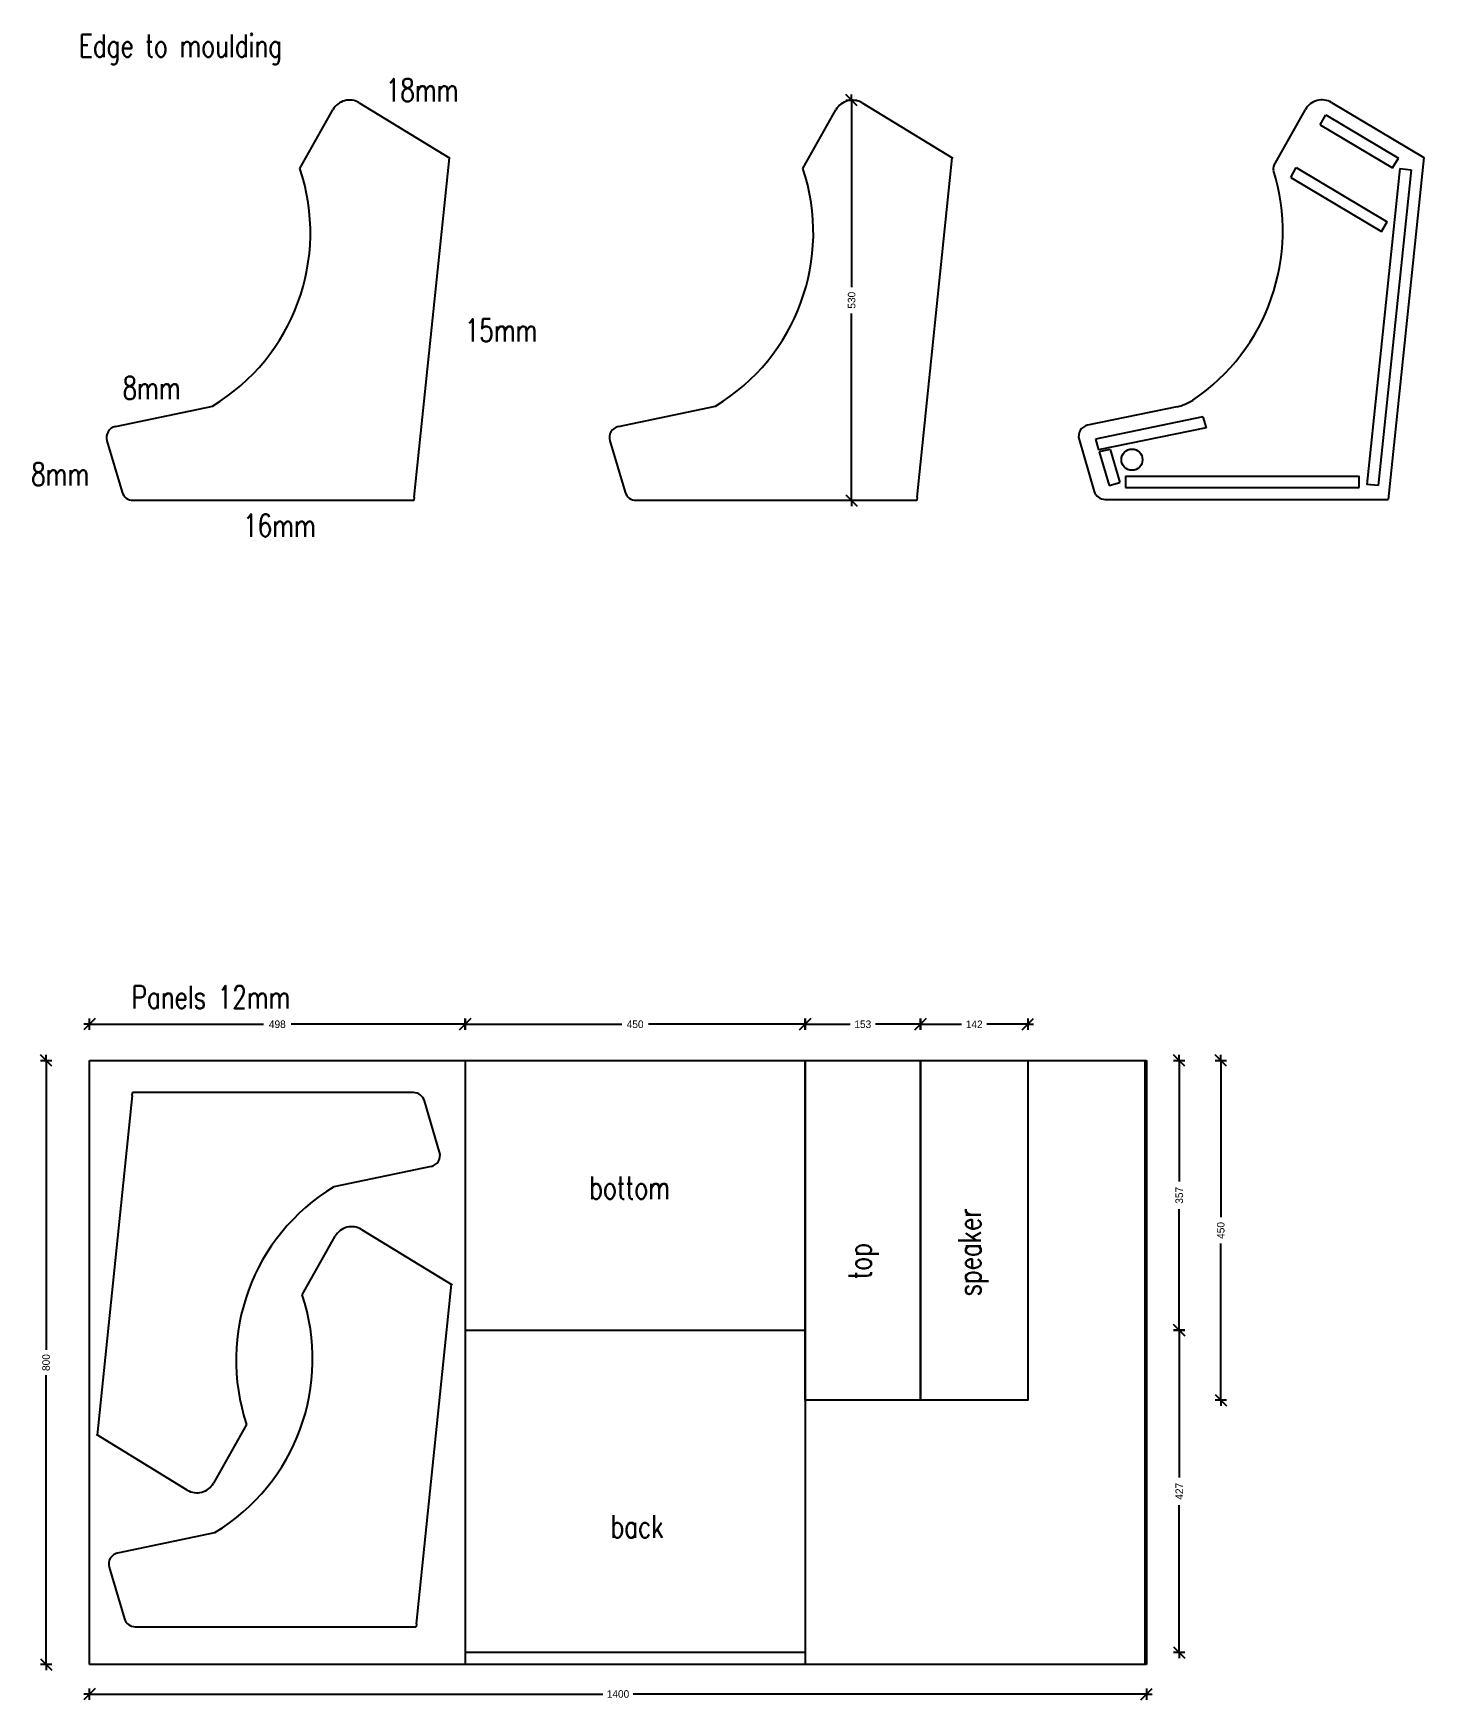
# Model space of a CAD drawing. Header units: millimetres. Extents: x 9100 to 11259, y -2398 to 2457.
# Drawn here: x 9100 to 10941, y -2398 to -191 of the extents above; entities that cross this region are included whole.
import ezdxf

# ---------------------------------------------------------------- set-up
doc = ezdxf.new("R2010")
doc.units = ezdxf.units.MM
doc.header["$LTSCALE"] = 100
doc.layers.get('0').update_dxf_attribs({"lineweight": 25})
doc.layers.add('batons', color=7, linetype='Continuous')
doc.styles.add('Arch-Dim', font='romans.shx', dxfattribs={"width": 0.75})
doc.dimstyles.new('BYG', dxfattribs={"dimscale": 0, "dimtxt": 2, "dimasz": 1.5, "dimexe": 1.25, "dimexo": 0.625, "dimgap": 1, "dimtad": 0, "dimdec": 0, "dimzin": 0, "dimdsep": 46, "dimtxsty": 'Standard', "dimblk1": 'BTSKRAM', "dimblk2": 'BTSKRAM', "dimsah": 1, "dimcen": 1.5, "dimse1": 1, "dimse2": 1, "dimadec": 0, "dimazin": 0, "dimtfac": 1, "dimtdec": 0, "dimtofl": 0, "dimtmove": 1, "dimatfit": 3, "dimldrblk": 'BTSKRAM', "dimfxl": 1, "dimtolj": 1, "dimtzin": 0, "dimarcsym": 0})

# ---------------------------------------------------------------- blocks, each defined once
blk = doc.blocks.new('BTSKRAM')
for p, q in [((-1, -1), (1, 1)), ((0, 0), (-1, 0)), ((0, 1), (0, -1)), ((0, 0), (1, 0))]:
    blk.add_line(p, q)
blk = doc.blocks.new('*D59')
at = {"color": 0, "lineweight": -2, "transparency": 16777216}
for p, q in [((9678.9, -1503.3), (9878.9, -1503.3)), ((10113.9, -1503.3), (9913.9, -1503.3))]:
    blk.add_line(p, q, dxfattribs=at)
at = {"layer": 'Defpoints', "color": 0, "transparency": 16777216}
for p in [(10121.4, -1503.3), (9671.4, -1551.3), (10121.4, -1551.3)]:
    blk.add_point(p, dxfattribs=at)
at = {"color": 0, "lineweight": -2, "transparency": 16777216, "xscale": 7.5, "yscale": 7.5, "zscale": 7.5, "rotation": 180}
blk.add_blockref('BTSKRAM', (9671.4, -1503.3), dxfattribs=at)
at = {"color": 0, "lineweight": -2, "transparency": 16777216, "xscale": 7.5, "yscale": 7.5, "zscale": 7.5}
blk.add_blockref('BTSKRAM', (10121.4, -1503.3), dxfattribs=at)
at = {"color": 0, "transparency": 16777216, "insert": (9896.4, -1503.3), "char_height": 10, "attachment_point": 5}
blk.add_mtext('\\A1;450', dxfattribs=at)
blk = doc.blocks.new('*D60')
at = {"color": 0, "lineweight": -2, "transparency": 16777216}
for p, q in [((10616.9, -1558.8), (10616.9, -1711.5)), ((10616.9, -1900.8), (10616.9, -1748.1))]:
    blk.add_line(p, q, dxfattribs=at)
at = {"layer": 'Defpoints', "color": 0, "transparency": 16777216}
for p in [(10045.9, -1551.3), (10045.9, -1908.3), (10616.9, -1908.3)]:
    blk.add_point(p, dxfattribs=at)
at = {"color": 0, "lineweight": -2, "transparency": 16777216, "xscale": 7.5, "yscale": 7.5, "zscale": 7.5}
for p, rotation in [((10616.9, -1551.3), 90), ((10616.9, -1908.3), 270)]:
    blk.add_blockref('BTSKRAM', p, dxfattribs=dict(at, rotation=rotation))
at = {"color": 0, "transparency": 16777216, "insert": (10616.9, -1729.8), "char_height": 10, "attachment_point": 5, "rotation": 90}
blk.add_mtext('\\A1;357', dxfattribs=at)
blk = doc.blocks.new('*D61')
at = {"color": 0, "lineweight": -2, "transparency": 16777216}
for p, q in [((10616.9, -1915.8), (10616.9, -2103.5)), ((10616.9, -2327.8), (10616.9, -2140.1))]:
    blk.add_line(p, q, dxfattribs=at)
at = {"layer": 'Defpoints', "color": 0, "transparency": 16777216}
for p in [(10045.9, -1908.3), (10045.9, -2335.3), (10616.9, -2335.3)]:
    blk.add_point(p, dxfattribs=at)
at = {"color": 0, "lineweight": -2, "transparency": 16777216, "xscale": 7.5, "yscale": 7.5, "zscale": 7.5}
for p, rotation in [((10616.9, -1908.3), 90), ((10616.9, -2335.3), 270)]:
    blk.add_blockref('BTSKRAM', p, dxfattribs=dict(at, rotation=rotation))
at = {"color": 0, "transparency": 16777216, "insert": (10616.9, -2121.8), "char_height": 10, "attachment_point": 5, "rotation": 90}
blk.add_mtext('\\A1;427', dxfattribs=at)
blk = doc.blocks.new('*D62')
at = {"color": 0, "lineweight": -2, "transparency": 16777216}
for p, q in [((10128.9, -1503.3), (10181.2, -1503.3)), ((10266.9, -1503.3), (10214.6, -1503.3))]:
    blk.add_line(p, q, dxfattribs=at)
at = {"layer": 'Defpoints', "color": 0, "transparency": 16777216}
for p in [(10274.4, -1503.3), (10121.4, -1551.3), (10274.4, -1551.3)]:
    blk.add_point(p, dxfattribs=at)
at = {"color": 0, "lineweight": -2, "transparency": 16777216, "xscale": 7.5, "yscale": 7.5, "zscale": 7.5, "rotation": 180}
blk.add_blockref('BTSKRAM', (10121.4, -1503.3), dxfattribs=at)
at = {"color": 0, "lineweight": -2, "transparency": 16777216, "xscale": 7.5, "yscale": 7.5, "zscale": 7.5}
blk.add_blockref('BTSKRAM', (10274.4, -1503.3), dxfattribs=at)
at = {"color": 0, "transparency": 16777216, "insert": (10197.9, -1503.3), "char_height": 10, "attachment_point": 5}
blk.add_mtext('\\A1;153', dxfattribs=at)
blk = doc.blocks.new('*D63')
at = {"color": 0, "lineweight": -2, "transparency": 16777216}
for p, q in [((10281.9, -1503.3), (10328.7, -1503.3)), ((10408.9, -1503.3), (10362.1, -1503.3))]:
    blk.add_line(p, q, dxfattribs=at)
at = {"layer": 'Defpoints', "color": 0, "transparency": 16777216}
for p in [(10416.4, -1503.3), (10274.4, -1551.3), (10416.4, -1551.3)]:
    blk.add_point(p, dxfattribs=at)
at = {"color": 0, "lineweight": -2, "transparency": 16777216, "xscale": 7.5, "yscale": 7.5, "zscale": 7.5, "rotation": 180}
blk.add_blockref('BTSKRAM', (10274.4, -1503.3), dxfattribs=at)
at = {"color": 0, "lineweight": -2, "transparency": 16777216, "xscale": 7.5, "yscale": 7.5, "zscale": 7.5}
blk.add_blockref('BTSKRAM', (10416.4, -1503.3), dxfattribs=at)
at = {"color": 0, "transparency": 16777216, "insert": (10345.4, -1503.3), "char_height": 10, "attachment_point": 5}
blk.add_mtext('\\A1;142', dxfattribs=at)
blk = doc.blocks.new('*D64')
at = {"color": 0, "lineweight": -2, "transparency": 16777216}
for p, q in [((10671.9, -1558.8), (10671.9, -1758.8)), ((10671.9, -1993.8), (10671.9, -1793.8))]:
    blk.add_line(p, q, dxfattribs=at)
at = {"layer": 'Defpoints', "color": 0, "transparency": 16777216}
for p in [(10283.9, -1551.3), (10283.9, -2001.3), (10671.9, -2001.3)]:
    blk.add_point(p, dxfattribs=at)
at = {"color": 0, "lineweight": -2, "transparency": 16777216, "xscale": 7.5, "yscale": 7.5, "zscale": 7.5}
for p, rotation in [((10671.9, -1551.3), 90), ((10671.9, -2001.3), 270)]:
    blk.add_blockref('BTSKRAM', p, dxfattribs=dict(at, rotation=rotation))
at = {"color": 0, "transparency": 16777216, "insert": (10671.9, -1776.3), "char_height": 10, "attachment_point": 5, "rotation": 90}
blk.add_mtext('\\A1;450', dxfattribs=at)
blk = doc.blocks.new('side')
for p, q in [((10205.6, 22.2), (10249.3, 99.8)), ((10284.1, 109), (10404.1, 35.6)), ((10356.9, -413.4), (10403.4, 36.4)), ((9961.2, -319.6), (10090, -292.6)), ((9949.9, -338.5), (9970.1, -406.7)), ((9984.5, -417.4), (10356.4, -417.4)), ((10356.9, -413.4), (10356.4, -417.5))]:
    blk.add_line(p, q)
for centre, radius, start, end in [((10271.1, 87.6), 25, 58.6895, 150.7442), ((9950.9, -62.9), 268.5, 301.1932, 18.4885), ((9964.3, -334.3), 15, 101.8421, 196.4784), ((9984.5, -402.4), 15, 196.4784, 270)]:
    blk.add_arc(centre, radius, start, end)
blk = doc.blocks.new('*D70')
at = {"color": 0, "lineweight": -2, "transparency": 16777216}
for p, q in [((10183.1, -286.7), (10183.1, -526.8)), ((10183.1, -801.9), (10183.1, -561.8))]:
    blk.add_line(p, q, dxfattribs=at)
at = {"layer": 'Defpoints', "color": 0, "transparency": 16777216}
for p in [(10183.1, -279.2), (10005.1, -809.4), (10183.1, -809.4)]:
    blk.add_point(p, dxfattribs=at)
at = {"color": 0, "lineweight": -2, "transparency": 16777216, "xscale": 7.5, "yscale": 7.5, "zscale": 7.5}
for p, rotation in [((10183.1, -279.2), 90), ((10183.1, -809.4), 270)]:
    blk.add_blockref('BTSKRAM', p, dxfattribs=dict(at, rotation=rotation))
at = {"color": 0, "transparency": 16777216, "insert": (10183.1, -544.3), "char_height": 10, "attachment_point": 5, "rotation": 90}
blk.add_mtext('\\A1;530', dxfattribs=at)
blk = doc.blocks.new('*D71')
at = {"color": 0, "lineweight": -2, "transparency": 16777216}
for p, q in [((9181.2, -1503.3), (9404.2, -1503.3)), ((9663.9, -1503.3), (9440.9, -1503.3))]:
    blk.add_line(p, q, dxfattribs=at)
at = {"layer": 'Defpoints', "color": 0, "transparency": 16777216}
for p in [(9671.4, -1503.3), (9173.7, -1551.3), (9671.4, -1551.3)]:
    blk.add_point(p, dxfattribs=at)
at = {"color": 0, "lineweight": -2, "transparency": 16777216, "xscale": 7.5, "yscale": 7.5, "zscale": 7.5, "rotation": 180}
blk.add_blockref('BTSKRAM', (9173.7, -1503.3), dxfattribs=at)
at = {"color": 0, "lineweight": -2, "transparency": 16777216, "xscale": 7.5, "yscale": 7.5, "zscale": 7.5}
blk.add_blockref('BTSKRAM', (9671.4, -1503.3), dxfattribs=at)
at = {"color": 0, "transparency": 16777216, "insert": (9422.6, -1503.3), "char_height": 10, "attachment_point": 5}
blk.add_mtext('\\A1;498', dxfattribs=at)
blk = doc.blocks.new('*D72')
at = {"color": 0, "lineweight": -2, "transparency": 16777216}
for p, q in [((9116.4, -1558.8), (9116.4, -1934.6)), ((9116.4, -2343.8), (9116.4, -1968))]:
    blk.add_line(p, q, dxfattribs=at)
at = {"layer": 'Defpoints', "color": 0, "transparency": 16777216}
for p in [(9173.7, -1551.3), (9116.4, -2351.3), (9173.7, -2351.3)]:
    blk.add_point(p, dxfattribs=at)
at = {"color": 0, "lineweight": -2, "transparency": 16777216, "xscale": 7.5, "yscale": 7.5, "zscale": 7.5}
for p, rotation in [((9116.4, -1551.3), 90), ((9116.4, -2351.3), 270)]:
    blk.add_blockref('BTSKRAM', p, dxfattribs=dict(at, rotation=rotation))
at = {"color": 0, "transparency": 16777216, "insert": (9116.4, -1951.3), "char_height": 10, "attachment_point": 5, "rotation": 90}
blk.add_mtext('\\A1;800', dxfattribs=at)
blk = doc.blocks.new('*D73')
at = {"color": 0, "lineweight": -2, "transparency": 16777216}
for p, q in [((9181.2, -2390.3), (9853.7, -2390.3)), ((10566.2, -2390.3), (9893.7, -2390.3))]:
    blk.add_line(p, q, dxfattribs=at)
at = {"layer": 'Defpoints', "color": 0, "transparency": 16777216}
for p in [(9173.7, -2351.3), (10573.7, -2351.3), (10573.7, -2390.3)]:
    blk.add_point(p, dxfattribs=at)
at = {"color": 0, "lineweight": -2, "transparency": 16777216, "xscale": 7.5, "yscale": 7.5, "zscale": 7.5, "rotation": 180}
blk.add_blockref('BTSKRAM', (9173.7, -2390.3), dxfattribs=at)
at = {"color": 0, "lineweight": -2, "transparency": 16777216, "xscale": 7.5, "yscale": 7.5, "zscale": 7.5}
blk.add_blockref('BTSKRAM', (10573.7, -2390.3), dxfattribs=at)
at = {"color": 0, "transparency": 16777216, "insert": (9873.7, -2390.3), "char_height": 10, "attachment_point": 5}
blk.add_mtext('\\A1;1400', dxfattribs=at)
blk = doc.blocks.new('baton placement')
at = {"color": 8}
for p, q in [((1228.5, 496.3), (1235.8, 509.4)), ((1235.8, 509.4), (1332, 452)), ((1228.5, 496.3), (1324.3, 439.1)), ((1324.3, 439.1), (1332, 452)), ((1189.4, 426.5), (1196.7, 439.6)), ((1189.4, 426.5), (1309.6, 354.7)), ((1196.7, 439.6), (1317, 367.8)), ((1333.7, 438.3), (1290.4, 20)), ((1348.7, 436.8), (1305.3, 18.5)), ((1333.7, 438.3), (1348.7, 436.8)), ((1309.6, 354.7), (1317, 367.8)), ((1073.2, 109.5), (930.7, 80)), ((1077.5, 95.1), (935, 65.6)), ((1073.2, 109.5), (1077.5, 95.1)), ((930.7, 80), (935, 65.6)), ((950.4, 66.2), (935.5, 63.1)), ((950.4, 66.2), (963.3, 22.6)), ((935.7, 63.2), (948.9, 18.4)), ((948.9, 18.4), (963.3, 22.6)), ((970.8, 31), (1279.9, 31)), ((970.8, 31), (970.8, 16)), ((1279.9, 16), (1279.9, 31)), ((970.8, 16), (1279.9, 16)), ((1305.3, 18.5), (1290.4, 20))]:
    blk.add_line(p, q, dxfattribs=at)

msp = doc.modelspace()

# ---------------------------------------------------------------- linework, layer by layer
for p, q in [((9531.1, -282.9), (9651.1, -356.2)), ((10818.6, -282.4), (10940.6, -355.2)), ((9452.6, -369.7), (9496.3, -292)), ((10742.2, -366.4), (10784, -291.6)), ((9603.9, -805.3), (9650.4, -355.5)), ((10940.6, -355.2), (10893.6, -808.2)), ((9208.2, -711.5), (9337, -684.5)), ((10613.7, -685.5), (10495.5, -709.9)), ((9196.9, -730.4), (9217.1, -798.5)), ((10484.2, -728.8), (10504.4, -797.5)), ((9231.5, -809.3), (9603.4, -809.3)), ((9603.9, -805.3), (9603.4, -809.4)), ((10518.8, -808.2), (10893.6, -808.2)), ((9173.7, -2351.3), (9173.7, -1551.3)), ((9173.7, -1551.3), (10573.7, -1551.3)), ((9671.4, -1551.3), (9671.4, -2351.3)), ((9671.4, -1551.3), (9671.4, -1920.3)), ((10121.4, -1551.3), (10121.4, -2351.3)), ((10571.4, -1551.3), (10571.4, -2351.3)), ((10573.7, -1551.3), (10573.7, -2351.3)), ((10121.4, -1693.3), (10121.4, -1846.3)), ((9671.4, -1908.3), (10121.4, -1908.3)), ((10121.4, -1920.3), (10121.4, -2347.3)), ((10121.4, -2335.3), (9671.4, -2335.3)), ((10573.7, -2351.3), (9173.7, -2351.3))]:
    msp.add_line(p, q)
for points in [[(10121.4, -1551.3), (10274.4, -1551.3), (10274.4, -2001.3), (10121.4, -2001.3), (10121.4, -1551.3)], [(10416.4, -1551.3), (10416.4, -2001.3), (10274.4, -2001.3), (10274.4, -1551.3), (10416.4, -1551.3)]]:
    msp.add_lwpolyline(points)
msp.add_circle((10554.3, -755.5), 14)
at = {"color": 2}
msp.add_circle((10554.3, -755.5), 14, dxfattribs=at)
for centre, radius, start, end in [((9518.1, -304.2), 25, 58.6895, 150.7442), ((10805.8, -303.9), 25, 59.1534, 150.7512), ((9197.9, -454.8), 268.5, 301.1932, 18.4885), ((10484.5, -453.1), 269.4, 303.9832, 17.4476), ((10748.7, -370), 7.5, 150.7512, 197.4476), ((10601.6, -626.7), 60, 281.6894, 303.9832), ((9211.3, -726.1), 15, 101.8421, 196.4784), ((10498.6, -724.6), 15, 101.6894, 196.4222), ((9231.5, -794.3), 15, 196.4784, 270), ((10518.8, -793.2), 15, 196.4222, 270)]:
    msp.add_arc(centre, radius, start, end)

# ---------------------------------------------------------------- block references
for p in [(-87, -391.9), (-750, -1883.9)]:
    msp.add_blockref('side', p)
at = {"rotation": 180}
msp.add_blockref('side', (19587.4, -2011.2), dxfattribs=at)
at = {"layer": 'batons', "color": 8}
msp.add_blockref('baton placement', (9575.1, -808.2), dxfattribs=at)

# ---------------------------------------------------------------- texts
at = {"char_height": 30, "width": 870.418, "attachment_point": 1, "style": 'Arch-Dim'}
for s, insert in [('Edge to moulding', (9160, -192.2)), ('18mm', (9566.2, -250.9)), ('15mm', (9670.7, -569)), ('8mm', (9217.6, -645.5)), ('8mm', (9096.6, -759.6)), ('16mm', (9377.3, -827.5)), ('Panels 12mm', (9229.8, -1452.3)), ('bottom', (9835.6, -1704.7)), ('back', (9863.7, -2153.4))]:
    msp.add_mtext(s, dxfattribs=dict(at, insert=insert))
at = {"char_height": 30, "width": 870.418, "attachment_point": 1, "rotation": 90, "style": 'Arch-Dim'}
for s, insert in [('speaker', (10324.3, -1863.7)), ('top', (10179.1, -1841.2))]:
    msp.add_mtext(s, dxfattribs=dict(at, insert=insert))

# ---------------------------------------------------------------- dimensions: what is measured, and where the dimension line sits
for base, p1, p2, picture, middle in [((10183.1, -809.4), (10183.1, -279.2), (10005.1, -809.4), '*D70', (10183.1, -544.3)), ((9116.4, -2351.3), (9173.7, -1551.3), (9173.7, -2351.3), '*D72', (9116.4, -1951.3)), ((10616.9, -1908.3), (10045.9, -1551.3), (10045.9, -1908.3), '*D60', (10616.9, -1729.8)), ((10671.9, -2001.3), (10283.9, -1551.3), (10283.9, -2001.3), '*D64', (10671.9, -1776.3)), ((10616.9, -2335.3), (10045.9, -1908.3), (10045.9, -2335.3), '*D61', (10616.9, -2121.8))]:
    dim = msp.add_linear_dim(base=base, p1=p1, p2=p2, angle=90, dimstyle='BYG', override={"dimscale": 5})
    dim.commit()
    dim.dimension.update_dxf_attribs({"geometry": picture, "text_midpoint": middle})
for base, p1, p2, picture, middle in [((9671.4, -1503.3), (9173.7, -1551.3), (9671.4, -1551.3), '*D71', (9422.6, -1503.3)), ((10121.4, -1503.3), (9671.4, -1551.3), (10121.4, -1551.3), '*D59', (9896.4, -1503.3)), ((10274.4, -1503.3), (10121.4, -1551.3), (10274.4, -1551.3), '*D62', (10197.9, -1503.3)), ((10416.4, -1503.3), (10274.4, -1551.3), (10416.4, -1551.3), '*D63', (10345.4, -1503.3)), ((10573.7, -2390.3), (9173.7, -2351.3), (10573.7, -2351.3), '*D73', (9873.7, -2390.3))]:
    dim = msp.add_linear_dim(base=base, p1=p1, p2=p2, dimstyle='BYG', override={"dimscale": 5})
    dim.commit()
    dim.dimension.update_dxf_attribs({"geometry": picture, "text_midpoint": middle})

doc.saveas('drawing.dxf')
